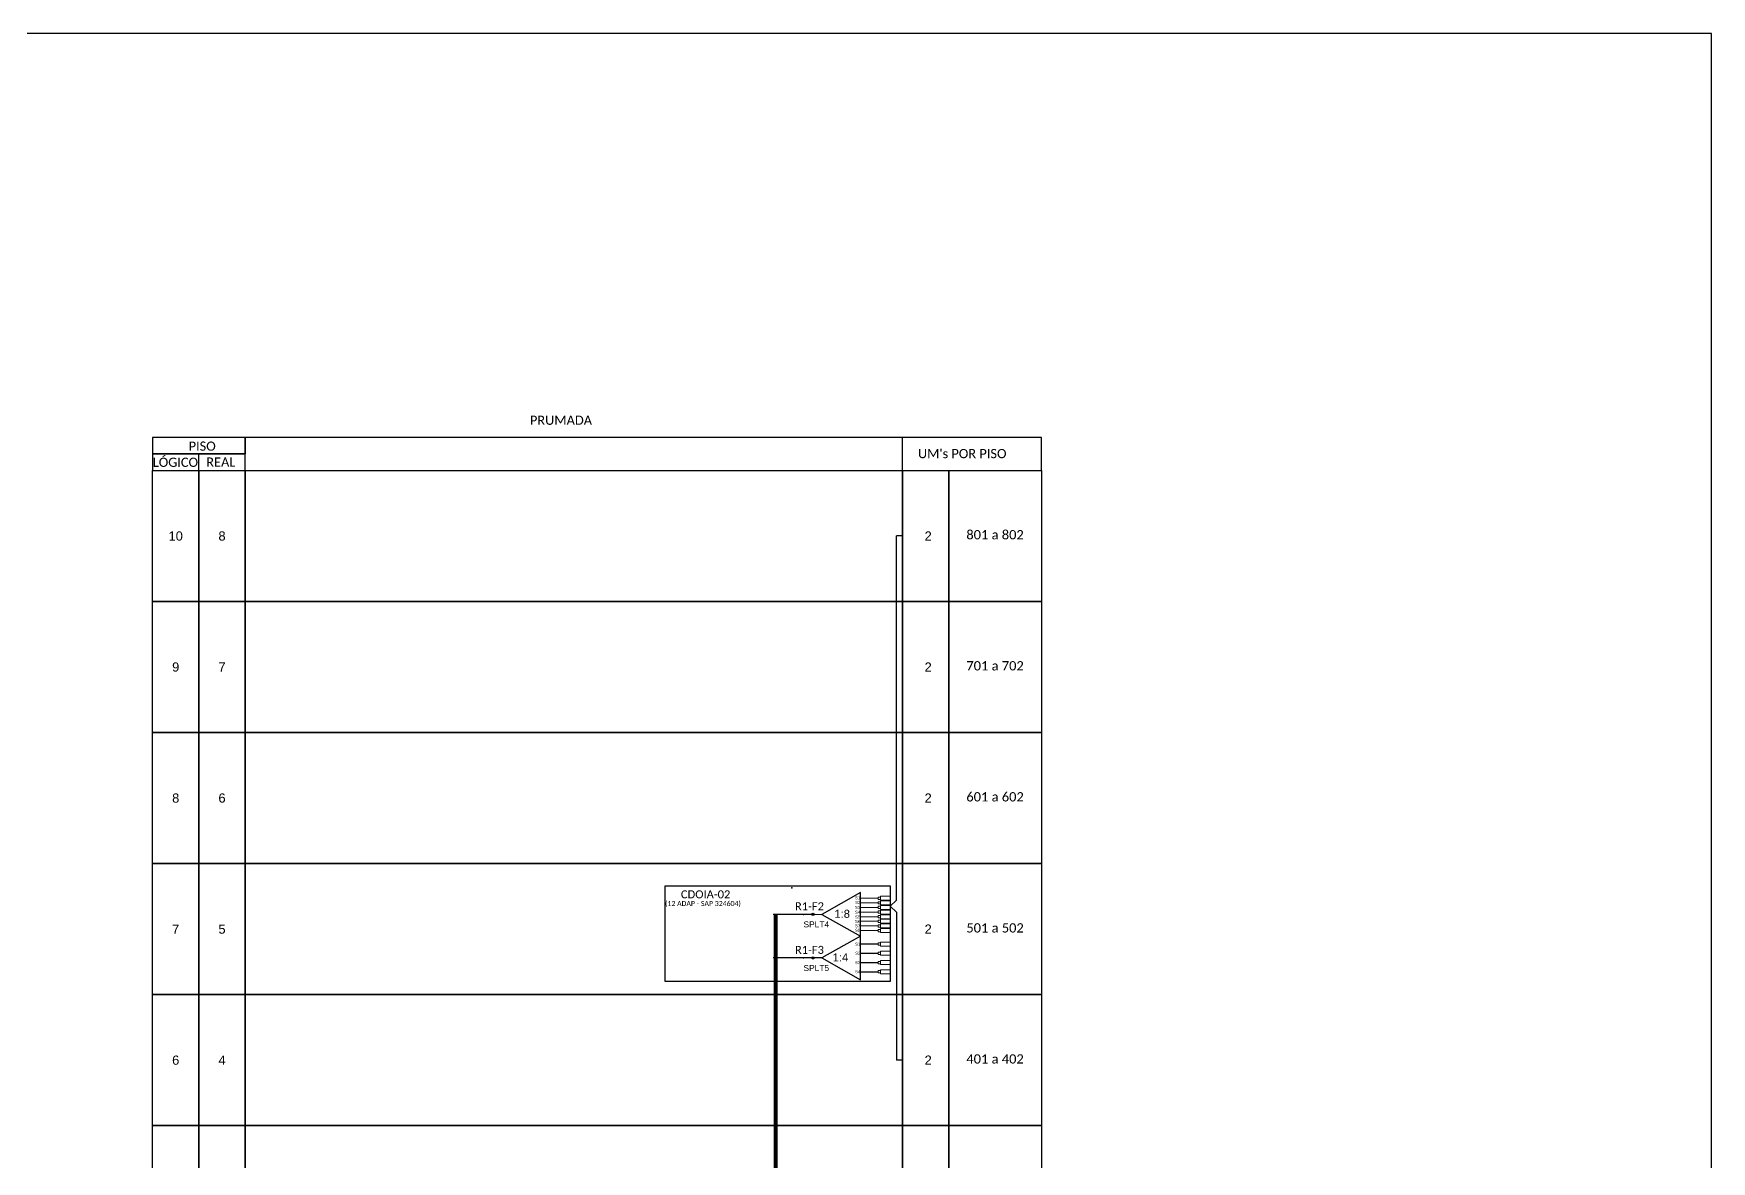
# Model space of a CAD drawing. Header units: millimetres. Extents: x 891 to 2640, y 408 to 1002.
# Drawn here: x 2221 to 2640.3, y 720.2 to 1002.1 of the extents above; entities that cross this region are included whole.
import ezdxf
from ezdxf.enums import TextEntityAlignment as Align

# ---------------------------------------------------------------- set-up
doc = ezdxf.new("R2010")
doc.units = ezdxf.units.MM
doc.styles.add('ARIAL', font='arial.ttf')
doc.styles.add('WMF-Calibri0', font='calibri.ttf')

# ---------------------------------------------------------------- blocks, each defined once
blk = doc.blocks.new('SPLT_1-8_SC-APC')
at = {"color": 1}
blk.add_lwpolyline([(-7.37, -2.1), (-17.04, -7.55), (-7.37, -13), (-7.37, -2.1)], dxfattribs=at)
at = {"color": 3, "lineweight": 0}
for points in [[(-2.99, -3.51), (-7.37, -3.51)], [(-2.41, -3.02), (-2.41, -4)], [(-2.41, -3.02), (0, -3.02)], [(-2.41, -4), (0, -4)], [(-2.41, -4.17), (-2.41, -5.16)], [(-2.41, -4.17), (0, -4.17)], [(-7.37, -4.66), (-2.99, -4.66)], [(-7.37, -5.82), (-2.99, -5.82)], [(-7.37, -6.97), (-2.99, -6.97)], [(-7.37, -8.12), (-2.99, -8.12)], [(-2.41, -5.16), (0, -5.16)], [(-2.41, -5.32), (-2.41, -6.31)], [(-2.41, -5.32), (0, -5.32)], [(-2.41, -6.31), (0, -6.31)], [(-2.41, -6.48), (-2.41, -7.46)], [(-2.41, -6.48), (0, -6.48)], [(-2.41, -7.46), (0, -7.46)], [(-2.41, -7.63), (-2.41, -8.62)], [(-2.41, -7.63), (0, -7.63)], [(-7.37, -9.28), (-2.99, -9.28)], [(-7.37, -10.43), (-2.99, -10.43)], [(-7.37, -11.58), (-2.99, -11.58)], [(-2.41, -8.62), (0, -8.62)], [(-2.41, -8.78), (-2.41, -9.77)], [(-2.41, -8.78), (0, -8.78)], [(-2.41, -9.77), (0, -9.77)], [(-2.41, -9.94), (-2.41, -10.92)], [(-2.41, -9.94), (0, -9.94)], [(-2.41, -10.92), (0, -10.92)], [(-2.41, -11.09), (-2.41, -12.08)], [(-2.41, -11.09), (0, -11.09)], [(-2.41, -12.08), (0, -12.08)]]:
    blk.add_lwpolyline(points, dxfattribs=at)
for points in [[(-2.99, -3.22), (-2.41, -3.22), (-2.41, -3.8), (-2.99, -3.8)], [(-2.99, -4.38), (-2.41, -4.38), (-2.41, -4.95), (-2.99, -4.95)], [(-2.99, -5.53), (-2.41, -5.53), (-2.41, -6.1), (-2.99, -6.1)], [(-2.99, -6.68), (-2.41, -6.68), (-2.41, -7.26), (-2.99, -7.26)], [(-2.99, -7.84), (-2.41, -7.84), (-2.41, -8.41), (-2.99, -8.41)], [(-2.99, -8.99), (-2.41, -8.99), (-2.41, -9.56), (-2.99, -9.56)], [(-2.99, -10.14), (-2.41, -10.14), (-2.41, -10.72), (-2.99, -10.72)], [(-2.99, -11.3), (-2.41, -11.3), (-2.41, -11.87), (-2.99, -11.87)]]:
    blk.add_lwpolyline(points, close=True, dxfattribs=at)
at = {"color": 1, "lineweight": 0}
blk.add_lwpolyline([(-17.04, -7.55), (-19.26, -7.55)], dxfattribs=at)
at = {"color": 1, "style": 'ARIAL'}
for s, height, p in [('S1', 0.75, (-8.74, -3.78)), ('1:8', 2, (-13.91, -8.4)), ('S2', 0.75, (-8.74, -4.97)), ('S3', 0.75, (-8.74, -6.18)), ('S4', 0.75, (-8.74, -7.36)), ('S5', 0.75, (-8.74, -8.57)), ('S6', 0.75, (-8.74, -9.69)), ('S7', 0.75, (-8.74, -10.78)), ('S8', 0.75, (-8.74, -11.9))]:
    blk.add_text(s, height=height, dxfattribs=at).set_placement(p)
blk = doc.blocks.new('SPLITTER_')
blk.add_point((0, 0))
at = {"style": 'ARIAL', "flags": 4}
blk.add_attdef('SPLT', (0, -3.26), '', height=1.5, dxfattribs=at)
blk = doc.blocks.new('A$C415C251F')
at = {"color": 3}
blk.add_point((0, 0), dxfattribs=at)
blk = doc.blocks.new('LEG_CDOIA8_C-SPLT_DIR')
at = {"color": 3}
blk.add_blockref('A$C415C251F', (0, 0), dxfattribs=at)
at = {"color": 1, "style": 'WMF-Calibri0', "flags": 4}
blk.add_attdef('CDO', (-26.84, -2.61), '', height=2, dxfattribs=at)
blk.add_attdef('MODELO', text='', height=1.5, dxfattribs=at).set_placement((-22.23, -4.54), align=Align.CENTER)
at = {"style": 'ARIAL', "flags": 4}
blk.add_attdef('SPLITAGEM', text='', height=1.5, dxfattribs=at).set_placement((-18.36, -12.59), align=Align.CENTER)
blk = doc.blocks.new('SPLT_1-4_SC-APC')
at = {"color": 1, "linetype": 'Continuous', "ltscale": 2.5}
for points in [[(-7.37, -1.53), (-17.04, -6.98), (-7.37, -12.43), (-7.37, -1.53)], [(-17.04, -6.98), (-19.26, -6.98)]]:
    blk.add_lwpolyline(points, dxfattribs=at)
at = {"color": 3, "linetype": 'Continuous', "ltscale": 2.5}
for points in [[(-2.99, -3.51), (-7.37, -3.51)], [(-7.37, -5.82), (-2.99, -5.82)], [(-7.37, -8.12), (-2.99, -8.12)], [(-7.37, -10.43), (-2.99, -10.43)]]:
    blk.add_lwpolyline(points, dxfattribs=at)
at = {"color": 3, "lineweight": 0}
for points in [[(-2.99, -3.22), (-2.41, -3.22), (-2.41, -3.8), (-2.99, -3.8)], [(-2.99, -5.53), (-2.41, -5.53), (-2.41, -6.1), (-2.99, -6.1)], [(-2.99, -7.84), (-2.41, -7.84), (-2.41, -8.41), (-2.99, -8.41)], [(-2.99, -10.14), (-2.41, -10.14), (-2.41, -10.72), (-2.99, -10.72)]]:
    blk.add_lwpolyline(points, close=True, dxfattribs=at)
for points in [[(-2.41, -3.02), (-2.41, -4)], [(-2.41, -3.02), (0, -3.02)], [(-2.41, -4), (0, -4)], [(-2.41, -5.32), (-2.41, -6.31)], [(-2.41, -5.32), (0, -5.32)], [(-2.41, -6.31), (0, -6.31)], [(-2.41, -7.63), (-2.41, -8.62)], [(-2.41, -7.63), (0, -7.63)], [(-2.41, -8.62), (0, -8.62)], [(-2.41, -9.94), (-2.41, -10.92)], [(-2.41, -9.94), (0, -9.94)], [(-2.41, -10.92), (0, -10.92)]]:
    blk.add_lwpolyline(points, dxfattribs=at)
at = {"color": 1, "style": 'ARIAL'}
for s, height, p in [('S1', 0.75, (-8.74, -3.91)), ('1:4', 2, (-14.35, -7.83)), ('S2', 0.75, (-8.74, -6.17)), ('S3', 0.75, (-8.74, -8.52)), ('S4', 0.75, (-8.74, -10.78))]:
    blk.add_text(s, height=height, dxfattribs=at).set_placement(p)

msp = doc.modelspace()

# ---------------------------------------------------------------- hatches: boundary and pattern name
h = msp.add_hatch(color=3)
h.dxf.hatch_style = 1
edge = h.paths.add_edge_path()
edge.add_arc((2415.77, 781.98), 0.256, 0, 360)
h = msp.add_hatch(color=3)
h.dxf.hatch_style = 1
edge = h.paths.add_edge_path()
edge.add_arc((2415.77, 771.08), 0.256, 0, 360)

# ---------------------------------------------------------------- linework, layer by layer
at = {"color": 1}
for p, q in [((2378.84, 789.11), (2435.03, 789.11)), ((2378.84, 765.17), (2378.84, 789.11)), ((2435.03, 789.11), (2435.03, 765.17)), ((2435.03, 765.17), (2378.84, 765.17))]:
    msp.add_line(p, q, dxfattribs=at)
at = {"color": 3}
for p, q in [((2435.03, 784.05), (2436.6, 785.56)), ((2436.6, 782.54), (2435.03, 784.05))]:
    msp.add_line(p, q, dxfattribs=at)
for points in [[(1801.71, 408.06), (2640.28, 408.06), (2640.28, 1002.06), (1801.71, 1002.06), (1801.71, 408.06)], [(2273.88, 892.89), (2472.89, 892.89), (2472.89, 901.12), (2273.88, 901.12), (2273.88, 901.12), (2273.88, 897.01)], [(2438.16, 892.89), (2438.16, 901.12)], [(2262.31, 892.89), (2262.31, 897.01)]]:
    msp.add_lwpolyline(points)
at = {"color": 0}
for points in [[(2250.73, 897.01), (2273.88, 897.01), (2273.88, 901.12), (2250.73, 901.12)], [(2250.73, 892.89), (2273.88, 892.89), (2273.88, 897.01), (2250.73, 897.01)]]:
    msp.add_lwpolyline(points, close=True, dxfattribs=at)
for points in [[(2250.73, 892.89), (2262.31, 892.89), (2262.31, 860.15), (2250.73, 860.15)], [(2262.31, 892.89), (2273.88, 892.89), (2273.88, 860.15), (2262.31, 860.15)], [(2273.88, 892.89), (2438.17, 892.89), (2438.17, 860.15), (2273.88, 860.15)], [(2438.17, 892.89), (2449.74, 892.89), (2449.74, 860.15), (2438.17, 860.15)], [(2449.74, 892.89), (2472.89, 892.89), (2472.89, 860.15), (2449.74, 860.15)], [(2250.73, 860.15), (2262.31, 860.15), (2262.31, 827.41), (2250.73, 827.41)], [(2262.31, 860.15), (2273.88, 860.15), (2273.88, 827.41), (2262.31, 827.41)], [(2273.88, 860.15), (2438.17, 860.15), (2438.17, 827.41), (2273.88, 827.41)], [(2438.17, 860.15), (2449.74, 860.15), (2449.74, 827.41), (2438.17, 827.41)], [(2449.74, 860.15), (2472.89, 860.15), (2472.89, 827.41), (2449.74, 827.41)], [(2250.73, 827.41), (2262.31, 827.41), (2262.31, 794.66), (2250.73, 794.66)], [(2262.31, 827.41), (2273.88, 827.41), (2273.88, 794.66), (2262.31, 794.66)], [(2273.88, 827.41), (2438.17, 827.41), (2438.17, 794.66), (2273.88, 794.66)], [(2438.17, 827.41), (2449.74, 827.41), (2449.74, 794.66), (2438.17, 794.66)], [(2449.74, 827.41), (2472.89, 827.41), (2472.89, 794.66), (2449.74, 794.66)], [(2250.73, 794.66), (2262.31, 794.66), (2262.31, 761.92), (2250.73, 761.92)], [(2262.31, 794.66), (2273.88, 794.66), (2273.88, 761.92), (2262.31, 761.92)], [(2273.88, 794.66), (2438.17, 794.66), (2438.17, 761.92), (2273.88, 761.92)], [(2438.17, 794.66), (2449.74, 794.66), (2449.74, 761.92), (2438.17, 761.92)], [(2449.74, 794.66), (2472.89, 794.66), (2472.89, 761.92), (2449.74, 761.92)], [(2250.73, 761.92), (2262.31, 761.92), (2262.31, 729.18), (2250.73, 729.18)], [(2262.31, 761.92), (2273.88, 761.92), (2273.88, 729.18), (2262.31, 729.18)], [(2273.88, 761.92), (2438.17, 761.92), (2438.17, 729.18), (2273.88, 729.18)], [(2438.17, 761.92), (2449.74, 761.92), (2449.74, 729.18), (2438.17, 729.18)], [(2449.74, 761.92), (2472.89, 761.92), (2472.89, 729.18), (2449.74, 729.18)], [(2250.73, 729.18), (2262.31, 729.18), (2262.31, 696.43), (2250.73, 696.43)], [(2262.31, 729.18), (2273.88, 729.18), (2273.88, 696.43), (2262.31, 696.43)], [(2273.88, 729.18), (2438.17, 729.18), (2438.17, 696.43), (2273.88, 696.43)], [(2438.17, 729.18), (2449.74, 729.18), (2449.74, 696.43), (2438.17, 696.43)], [(2449.74, 729.18), (2472.89, 729.18), (2472.89, 696.43), (2449.74, 696.43)]]:
    msp.add_lwpolyline(points, close=True)
at = {"color": 3}
for points in [[(2436.6, 785.56), (2436.6, 876.52)], [(2438.17, 876.52), (2436.6, 876.52)], [(2436.6, 782.54), (2436.6, 745.55)], [(2438.17, 745.55), (2436.6, 745.55)]]:
    msp.add_lwpolyline(points, dxfattribs=at)
at = {"color": 5}
for points in [[(2415.77, 781.98), (2405.84, 781.98)], [(2415.77, 771.08), (2405.84, 771.08)]]:
    msp.add_lwpolyline(points, dxfattribs=at)
at = {"color": 5, "const_width": 1}
msp.add_lwpolyline([(2406.48, 568.66), (2406.48, 781.98)], dxfattribs=at)
at = {"color": 3}
for centre in [(2415.77, 781.98), (2415.77, 771.08)]:
    msp.add_circle(centre, 0.256, dxfattribs=at)

# ---------------------------------------------------------------- block references
ref = msp.add_blockref('LEG_CDOIA8_C-SPLT_DIR', (2410.5, 788.59), dxfattribs=at)
ref.add_attrib('CDO', 'CDOIA-02', (2382.76, 785.98), dxfattribs={"color": 1, "height": 2, "style": 'WMF-Calibri0'})
ref.add_attrib('MODELO', '(12 ADAP - SAP 324604)', dxfattribs={"color": 1, "height": 1.25, "style": 'WMF-Calibri0'}).set_placement((2388.27, 784.06), align=Align.CENTER)
for name, p in [('SPLT_1-8_SC-APC', (2435.03, 789.52)), ('SPLT_1-4_SC-APC', (2435.03, 778.06))]:
    msp.add_blockref(name, p, dxfattribs=at)
ref = msp.add_blockref('SPLITTER_', (2413.39, 781.98))
ref.add_attrib('SPLT', 'SPLT4', (2413.39, 778.72), dxfattribs={"height": 1.5, "style": 'ARIAL'})
ref = msp.add_blockref('SPLITTER_', (2413.39, 771.08))
ref.add_attrib('SPLT', 'SPLT5', (2413.39, 767.82), dxfattribs={"height": 1.5, "style": 'ARIAL'})

# ---------------------------------------------------------------- texts
at = {"color": 0, "style": 'WMF-Calibri0'}
for s, p in [('PRUMADA', (2345.03, 904.3)), ('     PISO', (2255.69, 897.82)), ("UM's POR PISO", (2441.99, 895.96)), ('  LÓGICO', (2249.15, 893.79)), ('    REAL', (2260.91, 893.84))]:
    msp.add_text(s, height=2.3, dxfattribs=at).set_placement(p)
at = {"style": 'WMF-Calibri0'}
for s, p in [('801 a 802', (2454.09, 875.68)), ('701 a 702', (2454.09, 842.93)), ('601 a 602', (2454.09, 810.19)), ('501 a 502', (2454.09, 777.44)), ('401 a 402', (2454.09, 744.7))]:
    msp.add_text(s, height=2.317, dxfattribs=at).set_placement(p)
at = {"color": 5, "style": 'WMF-Calibri0'}
for s, p in [('R1-F2', (2411.26, 783)), ('R1-F3', (2411.26, 772.1))]:
    msp.add_text(s, height=2, dxfattribs=at).set_placement(p)
at = {"style": 'ARIAL', "flags": 12}
for tag, p in [('10', (2256.52, 876.52)), ('8', (2268.09, 876.52)), ('2', (2444.55, 876.52)), ('9', (2256.52, 843.78)), ('7', (2268.09, 843.78)), ('2', (2444.55, 843.78)), ('8', (2256.52, 811.04)), ('6', (2268.09, 811.04)), ('2', (2444.55, 811.04)), ('7', (2256.52, 778.29)), ('5', (2268.09, 778.29)), ('2', (2444.55, 778.29)), ('6', (2256.52, 745.55)), ('4', (2268.09, 745.55)), ('2', (2444.55, 745.55))]:
    msp.add_attdef(tag, text='XX', height=2.3, dxfattribs=at).set_placement(p, align=Align.MIDDLE_CENTER)

doc.saveas('drawing.dxf')
